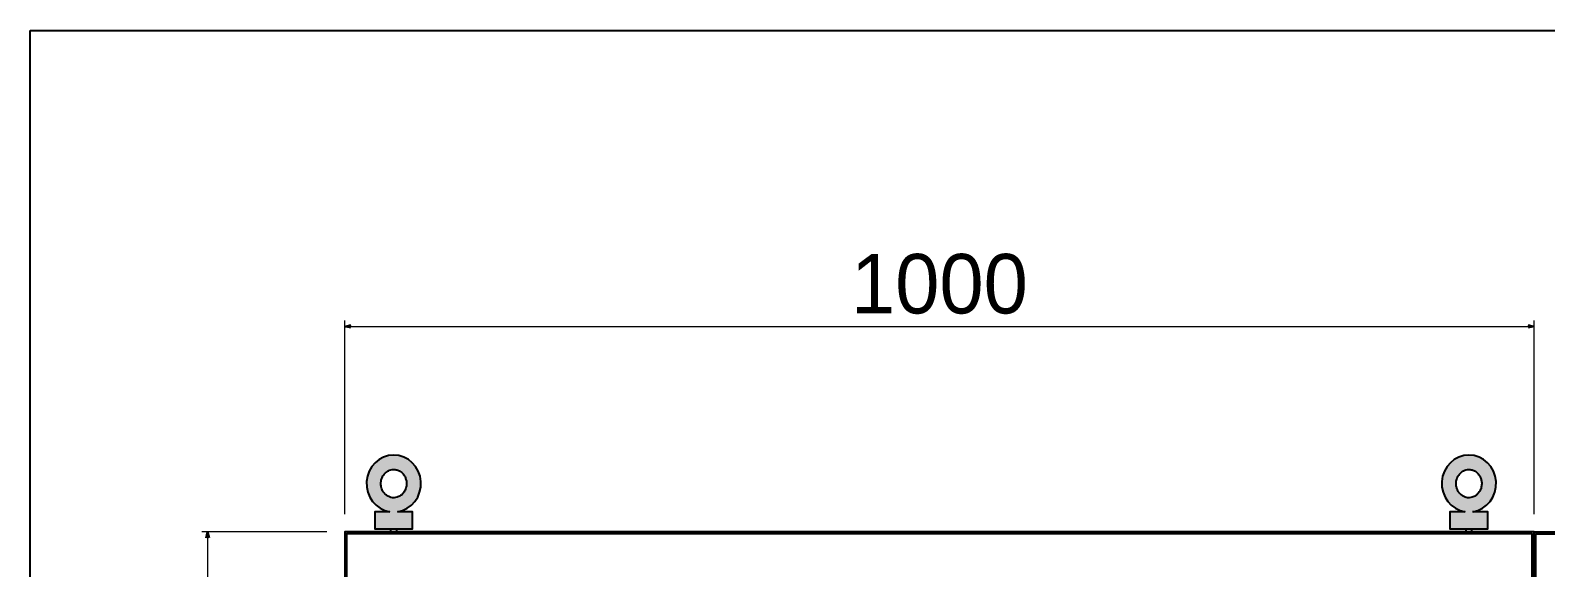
# Model space of a CAD drawing. Header units: millimetres. Extents: x 0 to 6523, y 0 to 4612.
# Drawn here: x 0 to 1274, y 4160 to 4612 of the extents above; entities that cross this region are included whole.
import ezdxf

# ---------------------------------------------------------------- set-up
doc = ezdxf.new("R2010")
doc.units = ezdxf.units.MM
doc.layers.add('DIM', color=253, linetype='Continuous')
doc.layers.add('INSIDE', color=6, linetype='Continuous')
doc.styles.add('Arial', font='arial.ttf')
doc.dimstyles.new('CNC', dxfattribs={"dimtxt": 50, "dimasz": 5, "dimexe": 5, "dimexo": 15, "dimgap": 10, "dimtad": 1, "dimdec": 0, "dimtxsty": 'Standard', "dimblk": 'OPEN30', "dimcen": 10, "dimclrd": 5, "dimclre": 5, "dimclrt": 3, "dimazin": 3, "dimtfac": 1, "dimtdec": 0, "dimtmove": 0, "dimatfit": 3, "dimldrblk": 'ARCHTICK', "dimlwd": 9, "dimlwe": 9})

# ---------------------------------------------------------------- blocks, each defined once
blk = doc.blocks.new('*D7')
at = {"color": 0, "linetype": 'ByBlock', "lineweight": -2}
for p, q in [((264.4, 4363), (269.4, 4364.3)), ((269.4, 4361.7), (264.4, 4363)), ((264.4, 4363), (269.4, 4363)), ((1259.4, 4364.3), (1264.4, 4363)), ((1264.4, 4363), (1259.4, 4361.7)), ((1264.4, 4363), (1259.4, 4363))]:
    blk.add_line(p, q, dxfattribs=at)
at = {"layer": 'Defpoints', "color": 0, "transparency": 16777216}
for p in [(1264.4, 4363), (264.4, 4190.1), (1264.4, 4190.1)]:
    blk.add_point(p, dxfattribs=at)
at = {"layer": 'DIM', "color": 5, "lineweight": 9, "transparency": 16777216}
for p, q in [((264.4, 4205.1), (264.4, 4368)), ((269.4, 4363), (1259.4, 4363)), ((1264.4, 4205.1), (1264.4, 4368))]:
    blk.add_line(p, q, dxfattribs=at)
at = {"layer": 'DIM', "color": 3, "transparency": 16777216, "insert": (764.4, 4398.5), "char_height": 50, "attachment_point": 5}
blk.add_mtext('1000', dxfattribs=at)
blk = doc.blocks.new('_ArchTick')
at = {"color": 0, "const_width": 0.15}
blk.add_lwpolyline([(-0.5, -0.5), (0.5, 0.5)], dxfattribs=at)
blk = doc.blocks.new('_Open30')
at = {"color": 0, "linetype": 'ByBlock', "lineweight": -2}
for p, q in [((-1, 0.27), (0, 0)), ((0, 0), (-1, -0.27)), ((0, 0), (-1, 0))]:
    blk.add_line(p, q, dxfattribs=at)
blk = doc.blocks.new('*D8')
at = {"color": 0, "linetype": 'ByBlock', "lineweight": -2}
for p, q in [((147.8, 4185.1), (149.1, 4190.1)), ((149.1, 4190.1), (150.4, 4185.1)), ((149.1, 4190.1), (149.1, 4185.1)), ((149.1, 2090.1), (147.8, 2095.1)), ((150.4, 2095.1), (149.1, 2090.1)), ((149.1, 2090.1), (149.1, 2095.1))]:
    blk.add_line(p, q, dxfattribs=at)
at = {"layer": 'Defpoints', "color": 0, "transparency": 16777216}
for p in [(264.4, 4190.1), (149.1, 2090.1), (264.4, 2090.1)]:
    blk.add_point(p, dxfattribs=at)
at = {"layer": 'DIM', "color": 5, "lineweight": 9, "transparency": 16777216}
for p, q in [((249.4, 4190.1), (144.1, 4190.1)), ((149.1, 4185.1), (149.1, 2095.1)), ((249.4, 2090.1), (144.1, 2090.1))]:
    blk.add_line(p, q, dxfattribs=at)
at = {"layer": 'DIM', "color": 3, "transparency": 16777216, "insert": (113.6, 3140.1), "char_height": 50, "attachment_point": 5, "rotation": 90}
blk.add_mtext('2100', dxfattribs=at)
blk = doc.blocks.new('*D9')
at = {"color": 0, "linetype": 'ByBlock', "lineweight": -2}
for p, q in [((264.4, 4363), (269.4, 4364.3)), ((269.4, 4361.7), (264.4, 4363)), ((264.4, 4363), (269.4, 4363)), ((1259.4, 4364.3), (1264.4, 4363)), ((1264.4, 4363), (1259.4, 4361.7)), ((1264.4, 4363), (1259.4, 4363))]:
    blk.add_line(p, q, dxfattribs=at)
at = {"layer": 'Defpoints', "color": 0, "transparency": 16777216}
for p in [(1264.4, 4363), (264.4, 4190.1), (1264.4, 4190.1)]:
    blk.add_point(p, dxfattribs=at)
at = {"layer": 'DIM', "color": 5, "lineweight": 9, "transparency": 16777216}
for p, q in [((264.4, 4205.1), (264.4, 4368)), ((269.4, 4363), (1259.4, 4363)), ((1264.4, 4205.1), (1264.4, 4368))]:
    blk.add_line(p, q, dxfattribs=at)
at = {"layer": 'DIM', "color": 3, "transparency": 16777216, "insert": (764.4, 4398.5), "char_height": 50, "attachment_point": 5}
blk.add_mtext('1000', dxfattribs=at)
blk = doc.blocks.new('KHUNG CHUẨN')
at = {"color": 7}
blk.add_lwpolyline([(16919.25, -26555.16), (19889.25, -26555.16), (19889.25, -28655.16), (16919.25, -28655.16)], close=True, dxfattribs=at)
at = {"color": 3, "style": 'Arial'}
for tag, p in [('#01', (17055.57, -28580.1)), ('#02', (17431.39, -28580.1)), ('#03', (18030.58, -28580.1)), ('#08', (18751.7, -28580.1)), ('#10', (19064.78, -28580.1)), ('#11', (19060.3, -28625.69)), ('#05', (17308.45, -28633.02)), ('#06', (17632.65, -28633.73)), ('#09', (18753.85, -28632.6)), ('#12', (19806.46, -28628.91)), ('#04', (17024.77, -28634.62)), ('#07', (18002.01, -28634.74))]:
    blk.add_attdef(tag, p, '', height=20, dxfattribs=at)

msp = doc.modelspace()

# ---------------------------------------------------------------- hatches: boundary and pattern name
at = {"layer": 'INSIDE', "linetype": 'Continuous'}
h = msp.add_hatch(color=8, dxfattribs=at)
edge = h.paths.add_edge_path()
edge.add_ellipse((305.6, 4230.8), major_axis=(0, 24), ratio=0.9525, start_angle=187.6102, end_angle=172.3898)
edge.add_line((302.4, 4207), (289.6, 4207))
edge.add_line((289.6, 4207), (289.6, 4192.7))
edge.add_line((289.6, 4192.7), (321.4, 4192.7))
edge.add_line((321.4, 4192.7), (321.4, 4207))
edge.add_line((321.4, 4207), (308.8, 4207))
edge = h.paths.add_edge_path(flags=16)
edge.add_spline(control_points=[(305.6, 4242.7), (304.8, 4242.7), (303.9, 4242.6), (301.8, 4242), (300.6, 4241.4), (298.5, 4239.8), (297.7, 4239), (296.3, 4237), (295.8, 4235.8), (295, 4233.4), (294.8, 4232.1), (294.8, 4229.5), (295, 4228.2), (295.7, 4226), (296.1, 4225), (297.1, 4223.3), (297.8, 4222.5), (299.2, 4221.2), (299.9, 4220.6), (301.5, 4219.7), (302.4, 4219.4), (304.9, 4218.7), (306.7, 4218.8), (309.4, 4219.6), (310.4, 4220), (312.2, 4221.3), (313, 4222.1), (314.5, 4224), (315.1, 4225), (316, 4227.3), (316.2, 4228.6), (316.4, 4230.8), (316.4, 4231.9), (316, 4233.9), (315.7, 4234.8), (315, 4236.7), (314.5, 4237.5), (313.3, 4239.2), (312.5, 4240), (310.8, 4241.3), (309.9, 4241.7), (308, 4242.4), (307, 4242.6), (305.9, 4242.7), (305.7, 4242.7), (305.6, 4242.7)], knot_values=[0, 0, 0, 0, 0.241737, 0.241737, 0.634187, 0.634187, 0.9452, 0.9452, 1.256214, 1.256214, 1.567227, 1.567227, 1.878241, 1.878241, 2.135711, 2.135711, 2.39318, 2.39318, 2.65065, 2.65065, 2.908119, 2.908119, 3.423059, 3.423059, 3.726384, 3.726384, 4.029709, 4.029709, 4.333035, 4.333035, 4.63636, 4.63636, 4.881675, 4.881675, 5.12699, 5.12699, 5.372305, 5.372305, 5.660255, 5.660255, 5.948206, 5.948206, 6.236157, 6.236157, 6.283185, 6.283185, 6.283185, 6.283185], degree=3, periodic=0)
h = msp.add_hatch(color=8, dxfattribs=at)
edge = h.paths.add_edge_path()
edge.add_ellipse((1209.6, 4230.8), major_axis=(0, 24), ratio=0.9525, start_angle=187.6102, end_angle=172.3898)
edge.add_line((1206.4, 4207), (1193.6, 4207))
edge.add_line((1193.6, 4207), (1193.6, 4192.7))
edge.add_line((1193.6, 4192.7), (1225.4, 4192.7))
edge.add_line((1225.4, 4192.7), (1225.4, 4207))
edge.add_line((1225.4, 4207), (1212.7, 4207))
edge = h.paths.add_edge_path(flags=16)
edge.add_spline(control_points=[(1209.6, 4242.7), (1208.7, 4242.7), (1207.9, 4242.6), (1205.8, 4242), (1204.5, 4241.4), (1202.5, 4239.8), (1201.7, 4239), (1200.3, 4237), (1199.7, 4235.8), (1199, 4233.4), (1198.8, 4232.1), (1198.8, 4229.5), (1199, 4228.2), (1199.6, 4226), (1200.1, 4225), (1201.1, 4223.3), (1201.7, 4222.5), (1203.1, 4221.2), (1203.9, 4220.6), (1205.5, 4219.7), (1206.3, 4219.4), (1208.9, 4218.7), (1210.7, 4218.8), (1213.4, 4219.6), (1214.4, 4220), (1216.2, 4221.3), (1217, 4222.1), (1218.5, 4224), (1219.1, 4225), (1219.9, 4227.3), (1220.2, 4228.6), (1220.4, 4230.8), (1220.3, 4231.9), (1220, 4233.9), (1219.7, 4234.8), (1219, 4236.7), (1218.5, 4237.5), (1217.2, 4239.2), (1216.5, 4240), (1214.8, 4241.3), (1213.9, 4241.7), (1212, 4242.4), (1211, 4242.6), (1209.9, 4242.7), (1209.7, 4242.7), (1209.6, 4242.7)], knot_values=[0, 0, 0, 0, 0.241737, 0.241737, 0.634187, 0.634187, 0.9452, 0.9452, 1.256214, 1.256214, 1.567227, 1.567227, 1.878241, 1.878241, 2.135711, 2.135711, 2.39318, 2.39318, 2.65065, 2.65065, 2.908119, 2.908119, 3.423059, 3.423059, 3.726384, 3.726384, 4.029709, 4.029709, 4.333035, 4.333035, 4.63636, 4.63636, 4.881675, 4.881675, 5.12699, 5.12699, 5.372305, 5.372305, 5.660255, 5.660255, 5.948206, 5.948206, 6.236157, 6.236157, 6.283185, 6.283185, 6.283185, 6.283185], degree=3, periodic=0)

# ---------------------------------------------------------------- linework, layer by layer
at = {"color": 7}
for points in [[(264.4, 2090.1), (1264.4, 2090.1), (1264.4, 4190.1), (264.4, 4190.1)], [(265.9, 2091.6), (1262.9, 2091.6), (1262.9, 4188.6), (265.9, 4188.6)], [(2164.4, 2090.1), (1264.4, 2090.1), (1264.4, 4190.1), (2164.4, 4190.1)], [(2162.9, 2091.6), (1265.9, 2091.6), (1265.9, 4188.6), (2162.9, 4188.6)]]:
    msp.add_lwpolyline(points, close=True, dxfattribs=at)
at = {"layer": 'INSIDE', "linetype": 'Continuous', "ltscale": 0.1}
for points in [[(302.4, 4207), (289.6, 4207), (289.6, 4192.7), (321.4, 4192.7), (321.4, 4207), (308.8, 4207)], [(1206.4, 4207), (1193.6, 4207), (1193.6, 4192.7), (1225.4, 4192.7), (1225.4, 4207), (1212.7, 4207)], [(302.9, 4192.7), (302.9, 4190.1), (308.1, 4190.1), (308.1, 4192.7)], [(1206.9, 4192.7), (1206.9, 4190.1), (1212.1, 4190.1), (1212.1, 4192.7)]]:
    msp.add_lwpolyline(points, dxfattribs=at)
at = {"layer": 'INSIDE', "linetype": 'Continuous', "ltscale": 100}
for centre in [(305.6, 4230.8), (1209.6, 4230.8)]:
    msp.add_ellipse(centre, major_axis=(0, 24), ratio=0.9525, start_param=3.280956, end_param=9.285415, dxfattribs=at)
for points in [[(305.6, 4242.7), (304.8, 4242.7), (303.9, 4242.6), (301.8, 4242), (300.6, 4241.4), (298.5, 4239.8), (297.7, 4239), (296.3, 4237), (295.8, 4235.8), (295, 4233.4), (294.8, 4232.1), (294.8, 4229.5), (295, 4228.2), (295.7, 4226), (296.1, 4225), (297.1, 4223.3), (297.8, 4222.5), (299.2, 4221.2), (299.9, 4220.6), (301.5, 4219.7), (302.4, 4219.4), (304.9, 4218.7), (306.7, 4218.8), (309.4, 4219.6), (310.4, 4220), (312.2, 4221.3), (313, 4222.1), (314.5, 4224), (315.1, 4225), (316, 4227.3), (316.2, 4228.6), (316.4, 4230.8), (316.4, 4231.9), (316, 4233.9), (315.7, 4234.8), (315, 4236.7), (314.5, 4237.5), (313.3, 4239.2), (312.5, 4240), (310.8, 4241.3), (309.9, 4241.7), (308, 4242.4), (307, 4242.6), (305.9, 4242.7), (305.7, 4242.7), (305.6, 4242.7)], [(1209.6, 4242.7), (1208.7, 4242.7), (1207.9, 4242.6), (1205.8, 4242), (1204.5, 4241.4), (1202.5, 4239.8), (1201.7, 4239), (1200.3, 4237), (1199.7, 4235.8), (1199, 4233.4), (1198.8, 4232.1), (1198.8, 4229.5), (1199, 4228.2), (1199.6, 4226), (1200.1, 4225), (1201.1, 4223.3), (1201.7, 4222.5), (1203.1, 4221.2), (1203.9, 4220.6), (1205.5, 4219.7), (1206.3, 4219.4), (1208.9, 4218.7), (1210.7, 4218.8), (1213.4, 4219.6), (1214.4, 4220), (1216.2, 4221.3), (1217, 4222.1), (1218.5, 4224), (1219.1, 4225), (1219.9, 4227.3), (1220.2, 4228.6), (1220.4, 4230.8), (1220.3, 4231.9), (1220, 4233.9), (1219.7, 4234.8), (1219, 4236.7), (1218.5, 4237.5), (1217.2, 4239.2), (1216.5, 4240), (1214.8, 4241.3), (1213.9, 4241.7), (1212, 4242.4), (1211, 4242.6), (1209.9, 4242.7), (1209.7, 4242.7), (1209.6, 4242.7)]]:
    msp.add_open_spline(points, degree=3, knots=[0, 0, 0, 0, 0.241737, 0.241737, 0.634187, 0.634187, 0.9452, 0.9452, 1.256214, 1.256214, 1.567227, 1.567227, 1.878241, 1.878241, 2.135711, 2.135711, 2.39318, 2.39318, 2.65065, 2.65065, 2.908119, 2.908119, 3.423059, 3.423059, 3.726384, 3.726384, 4.029709, 4.029709, 4.333035, 4.333035, 4.63636, 4.63636, 4.881675, 4.881675, 5.12699, 5.12699, 5.372305, 5.372305, 5.660255, 5.660255, 5.948206, 5.948206, 6.236157, 6.236157, 6.283185, 6.283185, 6.283185, 6.283185], dxfattribs=at)

# ---------------------------------------------------------------- block references
at = {"color": 3, "xscale": 2.196150000008856, "yscale": 2.196150000008856, "zscale": 2.196150000008856}
msp.add_blockref('KHUNG CHUẨN', (-37157.2, 62931), dxfattribs=at)

# ---------------------------------------------------------------- dimensions: what is measured, and where the dimension line sits
at = {"layer": 'DIM', "color": 7}
dim = msp.add_linear_dim(base=(1264.4, 4363), p1=(264.4, 4190.1), p2=(1264.4, 4190.1), dimstyle='CNC', dxfattribs=at)
dim.commit()
dim.dimension.update_dxf_attribs({"geometry": '*D7', "text_midpoint": (764.4, 4398.5)})
for base, p1, p2, angle, picture, middle in [((1264.4, 4363), (2164.4, 4190.1), (1264.4, 4190.1), 180, '*D9', (1714.4, 4398.5)), ((149.1, 2090.1), (264.4, 4190.1), (264.4, 2090.1), 90, '*D8', (113.6, 3140.1))]:
    dim = msp.add_linear_dim(base=base, p1=p1, p2=p2, angle=angle, dimstyle='CNC', dxfattribs=at)
    dim.commit()
    dim.dimension.update_dxf_attribs({"geometry": picture, "text_midpoint": middle})

doc.saveas('drawing.dxf')
